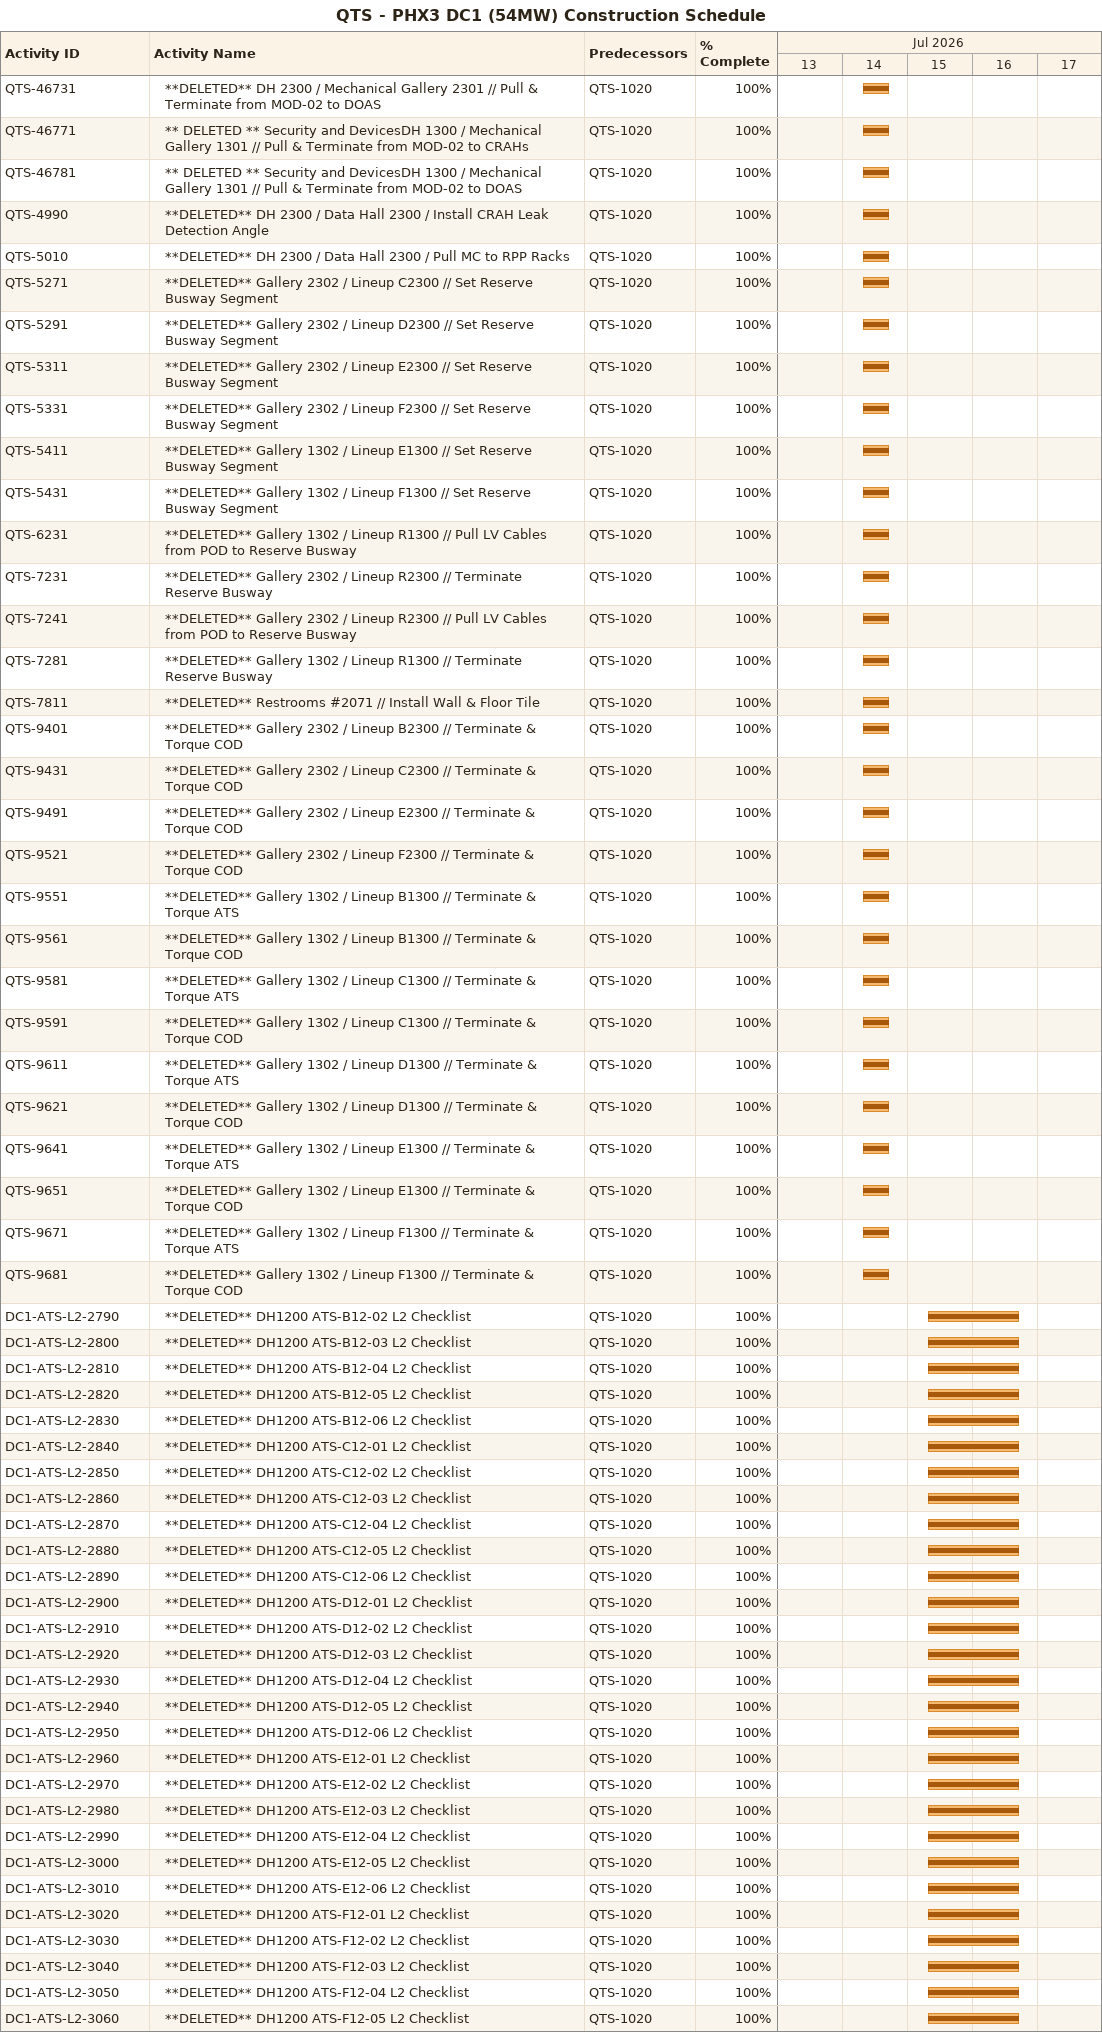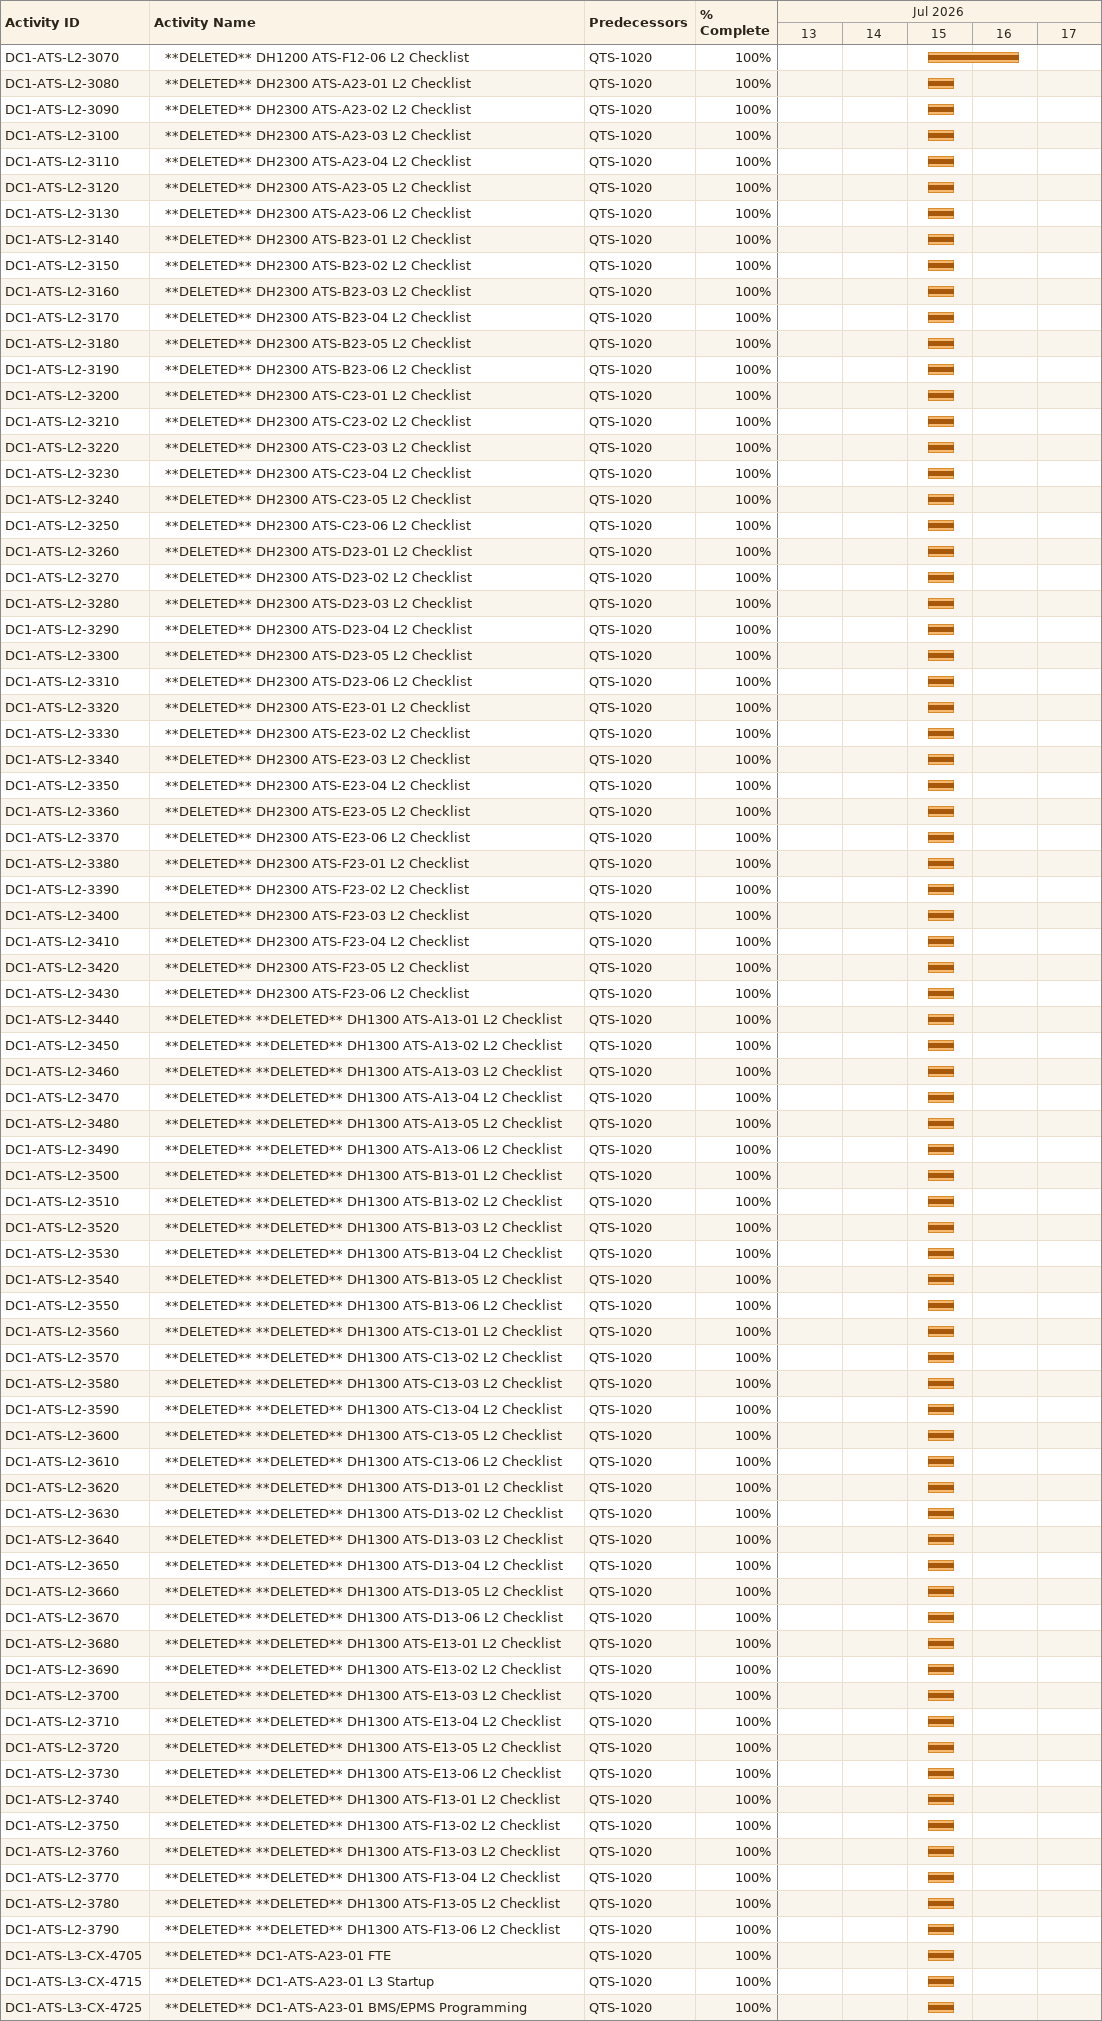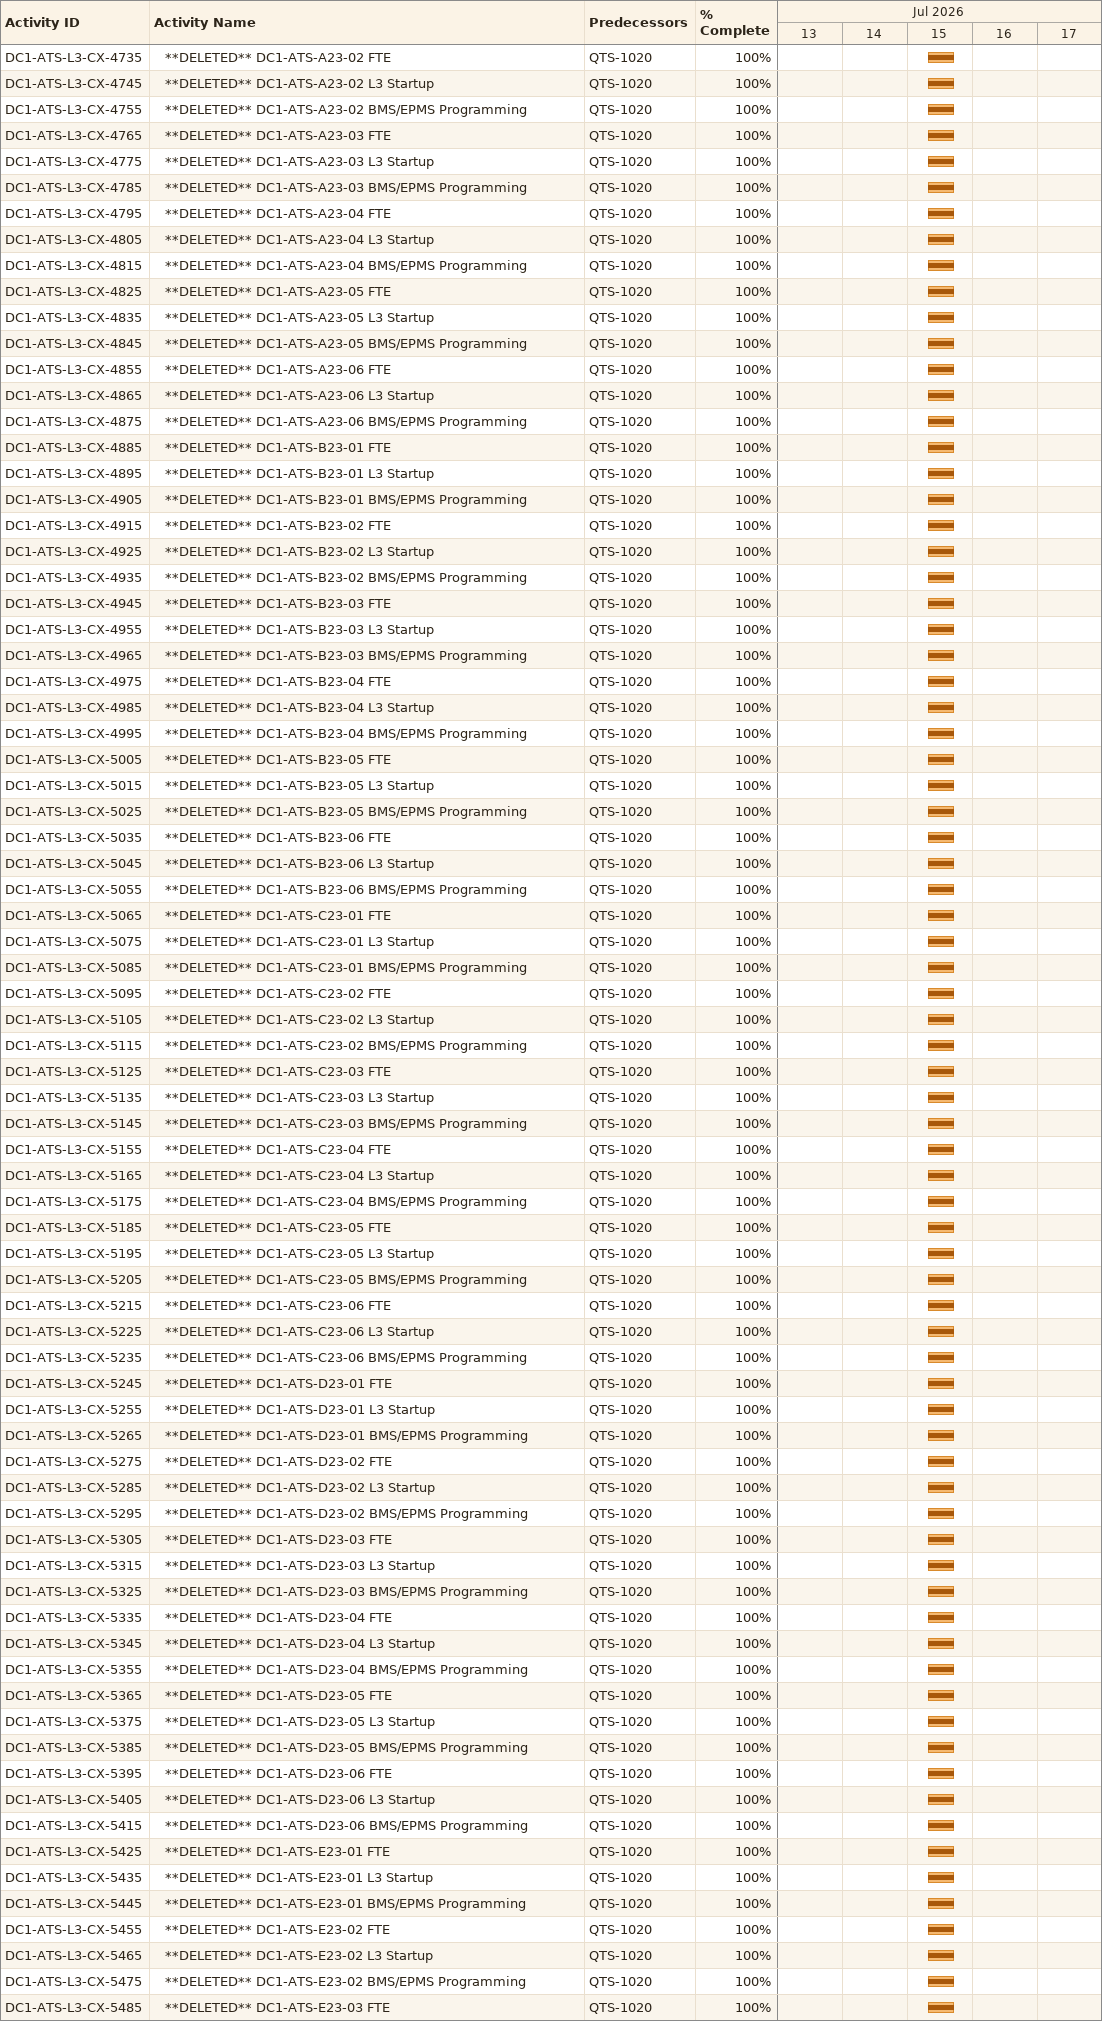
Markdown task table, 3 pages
QTS - PHX3 DC1 (54MW) Construction Schedule

| ID | Level | Task | Start | Finish | Predecessors | % complete |
|---|---|---|---|---|---|---|
| QTS-46731 | 2 | **DELETED** DH 2300 / Mechanical Gallery 2301 // Pull & Terminate from MOD-02 to DOAS | 2026-07-14 | 2026-07-14 | QTS-1020 | 100 |
| QTS-46771 | 2 | ** DELETED ** Security and DevicesDH 1300 / Mechanical Gallery 1301 // Pull & Terminate from MOD-02 to CRAHs | 2026-07-14 | 2026-07-14 | QTS-1020 | 100 |
| QTS-46781 | 2 | ** DELETED ** Security and DevicesDH 1300 / Mechanical Gallery 1301 // Pull & Terminate from MOD-02 to DOAS | 2026-07-14 | 2026-07-14 | QTS-1020 | 100 |
| QTS-4990 | 2 | **DELETED** DH 2300 / Data Hall 2300 / Install CRAH Leak Detection Angle | 2026-07-14 | 2026-07-14 | QTS-1020 | 100 |
| QTS-5010 | 2 | **DELETED** DH 2300 / Data Hall 2300 / Pull MC to RPP Racks | 2026-07-14 | 2026-07-14 | QTS-1020 | 100 |
| QTS-5271 | 2 | **DELETED** Gallery 2302 / Lineup C2300 // Set Reserve Busway Segment | 2026-07-14 | 2026-07-14 | QTS-1020 | 100 |
| QTS-5291 | 2 | **DELETED** Gallery 2302 / Lineup D2300 // Set Reserve Busway Segment | 2026-07-14 | 2026-07-14 | QTS-1020 | 100 |
| QTS-5311 | 2 | **DELETED** Gallery 2302 / Lineup E2300 // Set Reserve Busway Segment | 2026-07-14 | 2026-07-14 | QTS-1020 | 100 |
| QTS-5331 | 2 | **DELETED** Gallery 2302 / Lineup F2300 // Set Reserve Busway Segment | 2026-07-14 | 2026-07-14 | QTS-1020 | 100 |
| QTS-5411 | 2 | **DELETED** Gallery 1302 / Lineup E1300 // Set Reserve Busway Segment | 2026-07-14 | 2026-07-14 | QTS-1020 | 100 |
| QTS-5431 | 2 | **DELETED** Gallery 1302 / Lineup F1300 // Set Reserve Busway Segment | 2026-07-14 | 2026-07-14 | QTS-1020 | 100 |
| QTS-6231 | 2 | **DELETED** Gallery 1302 / Lineup R1300 // Pull LV Cables from POD to Reserve Busway | 2026-07-14 | 2026-07-14 | QTS-1020 | 100 |
| QTS-7231 | 2 | **DELETED** Gallery 2302 / Lineup R2300 // Terminate Reserve Busway | 2026-07-14 | 2026-07-14 | QTS-1020 | 100 |
| QTS-7241 | 2 | **DELETED** Gallery 2302 / Lineup R2300 // Pull LV Cables from POD to Reserve Busway | 2026-07-14 | 2026-07-14 | QTS-1020 | 100 |
| QTS-7281 | 2 | **DELETED** Gallery 1302 / Lineup R1300 // Terminate Reserve Busway | 2026-07-14 | 2026-07-14 | QTS-1020 | 100 |
| QTS-7811 | 2 | **DELETED** Restrooms #2071 // Install Wall & Floor Tile | 2026-07-14 | 2026-07-14 | QTS-1020 | 100 |
| QTS-9401 | 2 | **DELETED** Gallery 2302 / Lineup B2300 // Terminate & Torque COD | 2026-07-14 | 2026-07-14 | QTS-1020 | 100 |
| QTS-9431 | 2 | **DELETED** Gallery 2302 / Lineup C2300 // Terminate & Torque COD | 2026-07-14 | 2026-07-14 | QTS-1020 | 100 |
| QTS-9491 | 2 | **DELETED** Gallery 2302 / Lineup E2300 // Terminate & Torque COD | 2026-07-14 | 2026-07-14 | QTS-1020 | 100 |
| QTS-9521 | 2 | **DELETED** Gallery 2302 / Lineup F2300 // Terminate & Torque COD | 2026-07-14 | 2026-07-14 | QTS-1020 | 100 |
| QTS-9551 | 2 | **DELETED** Gallery 1302 / Lineup B1300 // Terminate & Torque ATS | 2026-07-14 | 2026-07-14 | QTS-1020 | 100 |
| QTS-9561 | 2 | **DELETED** Gallery 1302 / Lineup B1300 // Terminate & Torque COD | 2026-07-14 | 2026-07-14 | QTS-1020 | 100 |
| QTS-9581 | 2 | **DELETED** Gallery 1302 / Lineup C1300 // Terminate & Torque ATS | 2026-07-14 | 2026-07-14 | QTS-1020 | 100 |
| QTS-9591 | 2 | **DELETED** Gallery 1302 / Lineup C1300 // Terminate & Torque COD | 2026-07-14 | 2026-07-14 | QTS-1020 | 100 |
| QTS-9611 | 2 | **DELETED** Gallery 1302 / Lineup D1300 // Terminate & Torque ATS | 2026-07-14 | 2026-07-14 | QTS-1020 | 100 |
| QTS-9621 | 2 | **DELETED** Gallery 1302 / Lineup D1300 // Terminate & Torque COD | 2026-07-14 | 2026-07-14 | QTS-1020 | 100 |
| QTS-9641 | 2 | **DELETED** Gallery 1302 / Lineup E1300 // Terminate & Torque ATS | 2026-07-14 | 2026-07-14 | QTS-1020 | 100 |
| QTS-9651 | 2 | **DELETED** Gallery 1302 / Lineup E1300 // Terminate & Torque COD | 2026-07-14 | 2026-07-14 | QTS-1020 | 100 |
| QTS-9671 | 2 | **DELETED** Gallery 1302 / Lineup F1300 // Terminate & Torque ATS | 2026-07-14 | 2026-07-14 | QTS-1020 | 100 |
| QTS-9681 | 2 | **DELETED** Gallery 1302 / Lineup F1300 // Terminate & Torque COD | 2026-07-14 | 2026-07-14 | QTS-1020 | 100 |
| DC1-ATS-L2-2790 | 2 | **DELETED** DH1200 ATS-B12-02 L2 Checklist | 2026-07-15 | 2026-07-16 | QTS-1020 | 100 |
| DC1-ATS-L2-2800 | 2 | **DELETED** DH1200 ATS-B12-03 L2 Checklist | 2026-07-15 | 2026-07-16 | QTS-1020 | 100 |
| DC1-ATS-L2-2810 | 2 | **DELETED** DH1200 ATS-B12-04 L2 Checklist | 2026-07-15 | 2026-07-16 | QTS-1020 | 100 |
| DC1-ATS-L2-2820 | 2 | **DELETED** DH1200 ATS-B12-05 L2 Checklist | 2026-07-15 | 2026-07-16 | QTS-1020 | 100 |
| DC1-ATS-L2-2830 | 2 | **DELETED** DH1200 ATS-B12-06 L2 Checklist | 2026-07-15 | 2026-07-16 | QTS-1020 | 100 |
| DC1-ATS-L2-2840 | 2 | **DELETED** DH1200 ATS-C12-01 L2 Checklist | 2026-07-15 | 2026-07-16 | QTS-1020 | 100 |
| DC1-ATS-L2-2850 | 2 | **DELETED** DH1200 ATS-C12-02 L2 Checklist | 2026-07-15 | 2026-07-16 | QTS-1020 | 100 |
| DC1-ATS-L2-2860 | 2 | **DELETED** DH1200 ATS-C12-03 L2 Checklist | 2026-07-15 | 2026-07-16 | QTS-1020 | 100 |
| DC1-ATS-L2-2870 | 2 | **DELETED** DH1200 ATS-C12-04 L2 Checklist | 2026-07-15 | 2026-07-16 | QTS-1020 | 100 |
| DC1-ATS-L2-2880 | 2 | **DELETED** DH1200 ATS-C12-05 L2 Checklist | 2026-07-15 | 2026-07-16 | QTS-1020 | 100 |
| DC1-ATS-L2-2890 | 2 | **DELETED** DH1200 ATS-C12-06 L2 Checklist | 2026-07-15 | 2026-07-16 | QTS-1020 | 100 |
| DC1-ATS-L2-2900 | 2 | **DELETED** DH1200 ATS-D12-01 L2 Checklist | 2026-07-15 | 2026-07-16 | QTS-1020 | 100 |
| DC1-ATS-L2-2910 | 2 | **DELETED** DH1200 ATS-D12-02 L2 Checklist | 2026-07-15 | 2026-07-16 | QTS-1020 | 100 |
| DC1-ATS-L2-2920 | 2 | **DELETED** DH1200 ATS-D12-03 L2 Checklist | 2026-07-15 | 2026-07-16 | QTS-1020 | 100 |
| DC1-ATS-L2-2930 | 2 | **DELETED** DH1200 ATS-D12-04 L2 Checklist | 2026-07-15 | 2026-07-16 | QTS-1020 | 100 |
| DC1-ATS-L2-2940 | 2 | **DELETED** DH1200 ATS-D12-05 L2 Checklist | 2026-07-15 | 2026-07-16 | QTS-1020 | 100 |
| DC1-ATS-L2-2950 | 2 | **DELETED** DH1200 ATS-D12-06 L2 Checklist | 2026-07-15 | 2026-07-16 | QTS-1020 | 100 |
| DC1-ATS-L2-2960 | 2 | **DELETED** DH1200 ATS-E12-01 L2 Checklist | 2026-07-15 | 2026-07-16 | QTS-1020 | 100 |
| DC1-ATS-L2-2970 | 2 | **DELETED** DH1200 ATS-E12-02 L2 Checklist | 2026-07-15 | 2026-07-16 | QTS-1020 | 100 |
| DC1-ATS-L2-2980 | 2 | **DELETED** DH1200 ATS-E12-03 L2 Checklist | 2026-07-15 | 2026-07-16 | QTS-1020 | 100 |
| DC1-ATS-L2-2990 | 2 | **DELETED** DH1200 ATS-E12-04 L2 Checklist | 2026-07-15 | 2026-07-16 | QTS-1020 | 100 |
| DC1-ATS-L2-3000 | 2 | **DELETED** DH1200 ATS-E12-05 L2 Checklist | 2026-07-15 | 2026-07-16 | QTS-1020 | 100 |
| DC1-ATS-L2-3010 | 2 | **DELETED** DH1200 ATS-E12-06 L2 Checklist | 2026-07-15 | 2026-07-16 | QTS-1020 | 100 |
| DC1-ATS-L2-3020 | 2 | **DELETED** DH1200 ATS-F12-01 L2 Checklist | 2026-07-15 | 2026-07-16 | QTS-1020 | 100 |
| DC1-ATS-L2-3030 | 2 | **DELETED** DH1200 ATS-F12-02 L2 Checklist | 2026-07-15 | 2026-07-16 | QTS-1020 | 100 |
| DC1-ATS-L2-3040 | 2 | **DELETED** DH1200 ATS-F12-03 L2 Checklist | 2026-07-15 | 2026-07-16 | QTS-1020 | 100 |
| DC1-ATS-L2-3050 | 2 | **DELETED** DH1200 ATS-F12-04 L2 Checklist | 2026-07-15 | 2026-07-16 | QTS-1020 | 100 |
| DC1-ATS-L2-3060 | 2 | **DELETED** DH1200 ATS-F12-05 L2 Checklist | 2026-07-15 | 2026-07-16 | QTS-1020 | 100 |
| DC1-ATS-L2-3070 | 2 | **DELETED** DH1200 ATS-F12-06 L2 Checklist | 2026-07-15 | 2026-07-16 | QTS-1020 | 100 |
| DC1-ATS-L2-3080 | 2 | **DELETED** DH2300 ATS-A23-01 L2 Checklist | 2026-07-15 | 2026-07-15 | QTS-1020 | 100 |
| DC1-ATS-L2-3090 | 2 | **DELETED** DH2300 ATS-A23-02 L2 Checklist | 2026-07-15 | 2026-07-15 | QTS-1020 | 100 |
| DC1-ATS-L2-3100 | 2 | **DELETED** DH2300 ATS-A23-03 L2 Checklist | 2026-07-15 | 2026-07-15 | QTS-1020 | 100 |
| DC1-ATS-L2-3110 | 2 | **DELETED** DH2300 ATS-A23-04 L2 Checklist | 2026-07-15 | 2026-07-15 | QTS-1020 | 100 |
| DC1-ATS-L2-3120 | 2 | **DELETED** DH2300 ATS-A23-05 L2 Checklist | 2026-07-15 | 2026-07-15 | QTS-1020 | 100 |
| DC1-ATS-L2-3130 | 2 | **DELETED** DH2300 ATS-A23-06 L2 Checklist | 2026-07-15 | 2026-07-15 | QTS-1020 | 100 |
| DC1-ATS-L2-3140 | 2 | **DELETED** DH2300 ATS-B23-01 L2 Checklist | 2026-07-15 | 2026-07-15 | QTS-1020 | 100 |
| DC1-ATS-L2-3150 | 2 | **DELETED** DH2300 ATS-B23-02 L2 Checklist | 2026-07-15 | 2026-07-15 | QTS-1020 | 100 |
| DC1-ATS-L2-3160 | 2 | **DELETED** DH2300 ATS-B23-03 L2 Checklist | 2026-07-15 | 2026-07-15 | QTS-1020 | 100 |
| DC1-ATS-L2-3170 | 2 | **DELETED** DH2300 ATS-B23-04 L2 Checklist | 2026-07-15 | 2026-07-15 | QTS-1020 | 100 |
| DC1-ATS-L2-3180 | 2 | **DELETED** DH2300 ATS-B23-05 L2 Checklist | 2026-07-15 | 2026-07-15 | QTS-1020 | 100 |
| DC1-ATS-L2-3190 | 2 | **DELETED** DH2300 ATS-B23-06 L2 Checklist | 2026-07-15 | 2026-07-15 | QTS-1020 | 100 |
| DC1-ATS-L2-3200 | 2 | **DELETED** DH2300 ATS-C23-01 L2 Checklist | 2026-07-15 | 2026-07-15 | QTS-1020 | 100 |
| DC1-ATS-L2-3210 | 2 | **DELETED** DH2300 ATS-C23-02 L2 Checklist | 2026-07-15 | 2026-07-15 | QTS-1020 | 100 |
| DC1-ATS-L2-3220 | 2 | **DELETED** DH2300 ATS-C23-03 L2 Checklist | 2026-07-15 | 2026-07-15 | QTS-1020 | 100 |
| DC1-ATS-L2-3230 | 2 | **DELETED** DH2300 ATS-C23-04 L2 Checklist | 2026-07-15 | 2026-07-15 | QTS-1020 | 100 |
| DC1-ATS-L2-3240 | 2 | **DELETED** DH2300 ATS-C23-05 L2 Checklist | 2026-07-15 | 2026-07-15 | QTS-1020 | 100 |
| DC1-ATS-L2-3250 | 2 | **DELETED** DH2300 ATS-C23-06 L2 Checklist | 2026-07-15 | 2026-07-15 | QTS-1020 | 100 |
| DC1-ATS-L2-3260 | 2 | **DELETED** DH2300 ATS-D23-01 L2 Checklist | 2026-07-15 | 2026-07-15 | QTS-1020 | 100 |
| DC1-ATS-L2-3270 | 2 | **DELETED** DH2300 ATS-D23-02 L2 Checklist | 2026-07-15 | 2026-07-15 | QTS-1020 | 100 |
| DC1-ATS-L2-3280 | 2 | **DELETED** DH2300 ATS-D23-03 L2 Checklist | 2026-07-15 | 2026-07-15 | QTS-1020 | 100 |
| DC1-ATS-L2-3290 | 2 | **DELETED** DH2300 ATS-D23-04 L2 Checklist | 2026-07-15 | 2026-07-15 | QTS-1020 | 100 |
| DC1-ATS-L2-3300 | 2 | **DELETED** DH2300 ATS-D23-05 L2 Checklist | 2026-07-15 | 2026-07-15 | QTS-1020 | 100 |
| DC1-ATS-L2-3310 | 2 | **DELETED** DH2300 ATS-D23-06 L2 Checklist | 2026-07-15 | 2026-07-15 | QTS-1020 | 100 |
| DC1-ATS-L2-3320 | 2 | **DELETED** DH2300 ATS-E23-01 L2 Checklist | 2026-07-15 | 2026-07-15 | QTS-1020 | 100 |
| DC1-ATS-L2-3330 | 2 | **DELETED** DH2300 ATS-E23-02 L2 Checklist | 2026-07-15 | 2026-07-15 | QTS-1020 | 100 |
| DC1-ATS-L2-3340 | 2 | **DELETED** DH2300 ATS-E23-03 L2 Checklist | 2026-07-15 | 2026-07-15 | QTS-1020 | 100 |
| DC1-ATS-L2-3350 | 2 | **DELETED** DH2300 ATS-E23-04 L2 Checklist | 2026-07-15 | 2026-07-15 | QTS-1020 | 100 |
| DC1-ATS-L2-3360 | 2 | **DELETED** DH2300 ATS-E23-05 L2 Checklist | 2026-07-15 | 2026-07-15 | QTS-1020 | 100 |
| DC1-ATS-L2-3370 | 2 | **DELETED** DH2300 ATS-E23-06 L2 Checklist | 2026-07-15 | 2026-07-15 | QTS-1020 | 100 |
| DC1-ATS-L2-3380 | 2 | **DELETED** DH2300 ATS-F23-01 L2 Checklist | 2026-07-15 | 2026-07-15 | QTS-1020 | 100 |
| DC1-ATS-L2-3390 | 2 | **DELETED** DH2300 ATS-F23-02 L2 Checklist | 2026-07-15 | 2026-07-15 | QTS-1020 | 100 |
| DC1-ATS-L2-3400 | 2 | **DELETED** DH2300 ATS-F23-03 L2 Checklist | 2026-07-15 | 2026-07-15 | QTS-1020 | 100 |
| DC1-ATS-L2-3410 | 2 | **DELETED** DH2300 ATS-F23-04 L2 Checklist | 2026-07-15 | 2026-07-15 | QTS-1020 | 100 |
| DC1-ATS-L2-3420 | 2 | **DELETED** DH2300 ATS-F23-05 L2 Checklist | 2026-07-15 | 2026-07-15 | QTS-1020 | 100 |
| DC1-ATS-L2-3430 | 2 | **DELETED** DH2300 ATS-F23-06 L2 Checklist | 2026-07-15 | 2026-07-15 | QTS-1020 | 100 |
| DC1-ATS-L2-3440 | 2 | **DELETED** **DELETED** DH1300 ATS-A13-01 L2 Checklist | 2026-07-15 | 2026-07-15 | QTS-1020 | 100 |
| DC1-ATS-L2-3450 | 2 | **DELETED** **DELETED** DH1300 ATS-A13-02 L2 Checklist | 2026-07-15 | 2026-07-15 | QTS-1020 | 100 |
| DC1-ATS-L2-3460 | 2 | **DELETED** **DELETED** DH1300 ATS-A13-03 L2 Checklist | 2026-07-15 | 2026-07-15 | QTS-1020 | 100 |
| DC1-ATS-L2-3470 | 2 | **DELETED** **DELETED** DH1300 ATS-A13-04 L2 Checklist | 2026-07-15 | 2026-07-15 | QTS-1020 | 100 |
| DC1-ATS-L2-3480 | 2 | **DELETED** **DELETED** DH1300 ATS-A13-05 L2 Checklist | 2026-07-15 | 2026-07-15 | QTS-1020 | 100 |
| DC1-ATS-L2-3490 | 2 | **DELETED** **DELETED** DH1300 ATS-A13-06 L2 Checklist | 2026-07-15 | 2026-07-15 | QTS-1020 | 100 |
| DC1-ATS-L2-3500 | 2 | **DELETED** **DELETED** DH1300 ATS-B13-01 L2 Checklist | 2026-07-15 | 2026-07-15 | QTS-1020 | 100 |
| DC1-ATS-L2-3510 | 2 | **DELETED** **DELETED** DH1300 ATS-B13-02 L2 Checklist | 2026-07-15 | 2026-07-15 | QTS-1020 | 100 |
| DC1-ATS-L2-3520 | 2 | **DELETED** **DELETED** DH1300 ATS-B13-03 L2 Checklist | 2026-07-15 | 2026-07-15 | QTS-1020 | 100 |
| DC1-ATS-L2-3530 | 2 | **DELETED** **DELETED** DH1300 ATS-B13-04 L2 Checklist | 2026-07-15 | 2026-07-15 | QTS-1020 | 100 |
| DC1-ATS-L2-3540 | 2 | **DELETED** **DELETED** DH1300 ATS-B13-05 L2 Checklist | 2026-07-15 | 2026-07-15 | QTS-1020 | 100 |
| DC1-ATS-L2-3550 | 2 | **DELETED** **DELETED** DH1300 ATS-B13-06 L2 Checklist | 2026-07-15 | 2026-07-15 | QTS-1020 | 100 |
| DC1-ATS-L2-3560 | 2 | **DELETED** **DELETED** DH1300 ATS-C13-01 L2 Checklist | 2026-07-15 | 2026-07-15 | QTS-1020 | 100 |
| DC1-ATS-L2-3570 | 2 | **DELETED** **DELETED** DH1300 ATS-C13-02 L2 Checklist | 2026-07-15 | 2026-07-15 | QTS-1020 | 100 |
| DC1-ATS-L2-3580 | 2 | **DELETED** **DELETED** DH1300 ATS-C13-03 L2 Checklist | 2026-07-15 | 2026-07-15 | QTS-1020 | 100 |
| DC1-ATS-L2-3590 | 2 | **DELETED** **DELETED** DH1300 ATS-C13-04 L2 Checklist | 2026-07-15 | 2026-07-15 | QTS-1020 | 100 |
| DC1-ATS-L2-3600 | 2 | **DELETED** **DELETED** DH1300 ATS-C13-05 L2 Checklist | 2026-07-15 | 2026-07-15 | QTS-1020 | 100 |
| DC1-ATS-L2-3610 | 2 | **DELETED** **DELETED** DH1300 ATS-C13-06 L2 Checklist | 2026-07-15 | 2026-07-15 | QTS-1020 | 100 |
| DC1-ATS-L2-3620 | 2 | **DELETED** **DELETED** DH1300 ATS-D13-01 L2 Checklist | 2026-07-15 | 2026-07-15 | QTS-1020 | 100 |
| DC1-ATS-L2-3630 | 2 | **DELETED** **DELETED** DH1300 ATS-D13-02 L2 Checklist | 2026-07-15 | 2026-07-15 | QTS-1020 | 100 |
| DC1-ATS-L2-3640 | 2 | **DELETED** **DELETED** DH1300 ATS-D13-03 L2 Checklist | 2026-07-15 | 2026-07-15 | QTS-1020 | 100 |
| DC1-ATS-L2-3650 | 2 | **DELETED** **DELETED** DH1300 ATS-D13-04 L2 Checklist | 2026-07-15 | 2026-07-15 | QTS-1020 | 100 |
| DC1-ATS-L2-3660 | 2 | **DELETED** **DELETED** DH1300 ATS-D13-05 L2 Checklist | 2026-07-15 | 2026-07-15 | QTS-1020 | 100 |
| DC1-ATS-L2-3670 | 2 | **DELETED** **DELETED** DH1300 ATS-D13-06 L2 Checklist | 2026-07-15 | 2026-07-15 | QTS-1020 | 100 |
| DC1-ATS-L2-3680 | 2 | **DELETED** **DELETED** DH1300 ATS-E13-01 L2 Checklist | 2026-07-15 | 2026-07-15 | QTS-1020 | 100 |
| DC1-ATS-L2-3690 | 2 | **DELETED** **DELETED** DH1300 ATS-E13-02 L2 Checklist | 2026-07-15 | 2026-07-15 | QTS-1020 | 100 |
| DC1-ATS-L2-3700 | 2 | **DELETED** **DELETED** DH1300 ATS-E13-03 L2 Checklist | 2026-07-15 | 2026-07-15 | QTS-1020 | 100 |
| DC1-ATS-L2-3710 | 2 | **DELETED** **DELETED** DH1300 ATS-E13-04 L2 Checklist | 2026-07-15 | 2026-07-15 | QTS-1020 | 100 |
| DC1-ATS-L2-3720 | 2 | **DELETED** **DELETED** DH1300 ATS-E13-05 L2 Checklist | 2026-07-15 | 2026-07-15 | QTS-1020 | 100 |
| DC1-ATS-L2-3730 | 2 | **DELETED** **DELETED** DH1300 ATS-E13-06 L2 Checklist | 2026-07-15 | 2026-07-15 | QTS-1020 | 100 |
| DC1-ATS-L2-3740 | 2 | **DELETED** **DELETED** DH1300 ATS-F13-01 L2 Checklist | 2026-07-15 | 2026-07-15 | QTS-1020 | 100 |
| DC1-ATS-L2-3750 | 2 | **DELETED** **DELETED** DH1300 ATS-F13-02 L2 Checklist | 2026-07-15 | 2026-07-15 | QTS-1020 | 100 |
| DC1-ATS-L2-3760 | 2 | **DELETED** **DELETED** DH1300 ATS-F13-03 L2 Checklist | 2026-07-15 | 2026-07-15 | QTS-1020 | 100 |
| DC1-ATS-L2-3770 | 2 | **DELETED** **DELETED** DH1300 ATS-F13-04 L2 Checklist | 2026-07-15 | 2026-07-15 | QTS-1020 | 100 |
| DC1-ATS-L2-3780 | 2 | **DELETED** **DELETED** DH1300 ATS-F13-05 L2 Checklist | 2026-07-15 | 2026-07-15 | QTS-1020 | 100 |
| DC1-ATS-L2-3790 | 2 | **DELETED** **DELETED** DH1300 ATS-F13-06 L2 Checklist | 2026-07-15 | 2026-07-15 | QTS-1020 | 100 |
| DC1-ATS-L3-CX-4705 | 2 | **DELETED** DC1-ATS-A23-01 FTE | 2026-07-15 | 2026-07-15 | QTS-1020 | 100 |
| DC1-ATS-L3-CX-4715 | 2 | **DELETED** DC1-ATS-A23-01 L3 Startup | 2026-07-15 | 2026-07-15 | QTS-1020 | 100 |
| DC1-ATS-L3-CX-4725 | 2 | **DELETED** DC1-ATS-A23-01 BMS/EPMS Programming | 2026-07-15 | 2026-07-15 | QTS-1020 | 100 |
| DC1-ATS-L3-CX-4735 | 2 | **DELETED** DC1-ATS-A23-02 FTE | 2026-07-15 | 2026-07-15 | QTS-1020 | 100 |
| DC1-ATS-L3-CX-4745 | 2 | **DELETED** DC1-ATS-A23-02 L3 Startup | 2026-07-15 | 2026-07-15 | QTS-1020 | 100 |
| DC1-ATS-L3-CX-4755 | 2 | **DELETED** DC1-ATS-A23-02 BMS/EPMS Programming | 2026-07-15 | 2026-07-15 | QTS-1020 | 100 |
| DC1-ATS-L3-CX-4765 | 2 | **DELETED** DC1-ATS-A23-03 FTE | 2026-07-15 | 2026-07-15 | QTS-1020 | 100 |
| DC1-ATS-L3-CX-4775 | 2 | **DELETED** DC1-ATS-A23-03 L3 Startup | 2026-07-15 | 2026-07-15 | QTS-1020 | 100 |
| DC1-ATS-L3-CX-4785 | 2 | **DELETED** DC1-ATS-A23-03 BMS/EPMS Programming | 2026-07-15 | 2026-07-15 | QTS-1020 | 100 |
| DC1-ATS-L3-CX-4795 | 2 | **DELETED** DC1-ATS-A23-04 FTE | 2026-07-15 | 2026-07-15 | QTS-1020 | 100 |
| DC1-ATS-L3-CX-4805 | 2 | **DELETED** DC1-ATS-A23-04 L3 Startup | 2026-07-15 | 2026-07-15 | QTS-1020 | 100 |
| DC1-ATS-L3-CX-4815 | 2 | **DELETED** DC1-ATS-A23-04 BMS/EPMS Programming | 2026-07-15 | 2026-07-15 | QTS-1020 | 100 |
| DC1-ATS-L3-CX-4825 | 2 | **DELETED** DC1-ATS-A23-05 FTE | 2026-07-15 | 2026-07-15 | QTS-1020 | 100 |
| DC1-ATS-L3-CX-4835 | 2 | **DELETED** DC1-ATS-A23-05 L3 Startup | 2026-07-15 | 2026-07-15 | QTS-1020 | 100 |
| DC1-ATS-L3-CX-4845 | 2 | **DELETED** DC1-ATS-A23-05 BMS/EPMS Programming | 2026-07-15 | 2026-07-15 | QTS-1020 | 100 |
| DC1-ATS-L3-CX-4855 | 2 | **DELETED** DC1-ATS-A23-06 FTE | 2026-07-15 | 2026-07-15 | QTS-1020 | 100 |
| DC1-ATS-L3-CX-4865 | 2 | **DELETED** DC1-ATS-A23-06 L3 Startup | 2026-07-15 | 2026-07-15 | QTS-1020 | 100 |
| DC1-ATS-L3-CX-4875 | 2 | **DELETED** DC1-ATS-A23-06 BMS/EPMS Programming | 2026-07-15 | 2026-07-15 | QTS-1020 | 100 |
| DC1-ATS-L3-CX-4885 | 2 | **DELETED** DC1-ATS-B23-01 FTE | 2026-07-15 | 2026-07-15 | QTS-1020 | 100 |
| DC1-ATS-L3-CX-4895 | 2 | **DELETED** DC1-ATS-B23-01 L3 Startup | 2026-07-15 | 2026-07-15 | QTS-1020 | 100 |
| DC1-ATS-L3-CX-4905 | 2 | **DELETED** DC1-ATS-B23-01 BMS/EPMS Programming | 2026-07-15 | 2026-07-15 | QTS-1020 | 100 |
| DC1-ATS-L3-CX-4915 | 2 | **DELETED** DC1-ATS-B23-02 FTE | 2026-07-15 | 2026-07-15 | QTS-1020 | 100 |
| DC1-ATS-L3-CX-4925 | 2 | **DELETED** DC1-ATS-B23-02 L3 Startup | 2026-07-15 | 2026-07-15 | QTS-1020 | 100 |
| DC1-ATS-L3-CX-4935 | 2 | **DELETED** DC1-ATS-B23-02 BMS/EPMS Programming | 2026-07-15 | 2026-07-15 | QTS-1020 | 100 |
| DC1-ATS-L3-CX-4945 | 2 | **DELETED** DC1-ATS-B23-03 FTE | 2026-07-15 | 2026-07-15 | QTS-1020 | 100 |
| DC1-ATS-L3-CX-4955 | 2 | **DELETED** DC1-ATS-B23-03 L3 Startup | 2026-07-15 | 2026-07-15 | QTS-1020 | 100 |
| DC1-ATS-L3-CX-4965 | 2 | **DELETED** DC1-ATS-B23-03 BMS/EPMS Programming | 2026-07-15 | 2026-07-15 | QTS-1020 | 100 |
| DC1-ATS-L3-CX-4975 | 2 | **DELETED** DC1-ATS-B23-04 FTE | 2026-07-15 | 2026-07-15 | QTS-1020 | 100 |
| DC1-ATS-L3-CX-4985 | 2 | **DELETED** DC1-ATS-B23-04 L3 Startup | 2026-07-15 | 2026-07-15 | QTS-1020 | 100 |
| DC1-ATS-L3-CX-4995 | 2 | **DELETED** DC1-ATS-B23-04 BMS/EPMS Programming | 2026-07-15 | 2026-07-15 | QTS-1020 | 100 |
| DC1-ATS-L3-CX-5005 | 2 | **DELETED** DC1-ATS-B23-05 FTE | 2026-07-15 | 2026-07-15 | QTS-1020 | 100 |
| DC1-ATS-L3-CX-5015 | 2 | **DELETED** DC1-ATS-B23-05 L3 Startup | 2026-07-15 | 2026-07-15 | QTS-1020 | 100 |
| DC1-ATS-L3-CX-5025 | 2 | **DELETED** DC1-ATS-B23-05 BMS/EPMS Programming | 2026-07-15 | 2026-07-15 | QTS-1020 | 100 |
| DC1-ATS-L3-CX-5035 | 2 | **DELETED** DC1-ATS-B23-06 FTE | 2026-07-15 | 2026-07-15 | QTS-1020 | 100 |
| DC1-ATS-L3-CX-5045 | 2 | **DELETED** DC1-ATS-B23-06 L3 Startup | 2026-07-15 | 2026-07-15 | QTS-1020 | 100 |
| DC1-ATS-L3-CX-5055 | 2 | **DELETED** DC1-ATS-B23-06 BMS/EPMS Programming | 2026-07-15 | 2026-07-15 | QTS-1020 | 100 |
| DC1-ATS-L3-CX-5065 | 2 | **DELETED** DC1-ATS-C23-01 FTE | 2026-07-15 | 2026-07-15 | QTS-1020 | 100 |
| DC1-ATS-L3-CX-5075 | 2 | **DELETED** DC1-ATS-C23-01 L3 Startup | 2026-07-15 | 2026-07-15 | QTS-1020 | 100 |
| DC1-ATS-L3-CX-5085 | 2 | **DELETED** DC1-ATS-C23-01 BMS/EPMS Programming | 2026-07-15 | 2026-07-15 | QTS-1020 | 100 |
| DC1-ATS-L3-CX-5095 | 2 | **DELETED** DC1-ATS-C23-02 FTE | 2026-07-15 | 2026-07-15 | QTS-1020 | 100 |
| DC1-ATS-L3-CX-5105 | 2 | **DELETED** DC1-ATS-C23-02 L3 Startup | 2026-07-15 | 2026-07-15 | QTS-1020 | 100 |
| DC1-ATS-L3-CX-5115 | 2 | **DELETED** DC1-ATS-C23-02 BMS/EPMS Programming | 2026-07-15 | 2026-07-15 | QTS-1020 | 100 |
| DC1-ATS-L3-CX-5125 | 2 | **DELETED** DC1-ATS-C23-03 FTE | 2026-07-15 | 2026-07-15 | QTS-1020 | 100 |
| DC1-ATS-L3-CX-5135 | 2 | **DELETED** DC1-ATS-C23-03 L3 Startup | 2026-07-15 | 2026-07-15 | QTS-1020 | 100 |
| DC1-ATS-L3-CX-5145 | 2 | **DELETED** DC1-ATS-C23-03 BMS/EPMS Programming | 2026-07-15 | 2026-07-15 | QTS-1020 | 100 |
| DC1-ATS-L3-CX-5155 | 2 | **DELETED** DC1-ATS-C23-04 FTE | 2026-07-15 | 2026-07-15 | QTS-1020 | 100 |
| DC1-ATS-L3-CX-5165 | 2 | **DELETED** DC1-ATS-C23-04 L3 Startup | 2026-07-15 | 2026-07-15 | QTS-1020 | 100 |
| DC1-ATS-L3-CX-5175 | 2 | **DELETED** DC1-ATS-C23-04 BMS/EPMS Programming | 2026-07-15 | 2026-07-15 | QTS-1020 | 100 |
| DC1-ATS-L3-CX-5185 | 2 | **DELETED** DC1-ATS-C23-05 FTE | 2026-07-15 | 2026-07-15 | QTS-1020 | 100 |
| DC1-ATS-L3-CX-5195 | 2 | **DELETED** DC1-ATS-C23-05 L3 Startup | 2026-07-15 | 2026-07-15 | QTS-1020 | 100 |
| DC1-ATS-L3-CX-5205 | 2 | **DELETED** DC1-ATS-C23-05 BMS/EPMS Programming | 2026-07-15 | 2026-07-15 | QTS-1020 | 100 |
| DC1-ATS-L3-CX-5215 | 2 | **DELETED** DC1-ATS-C23-06 FTE | 2026-07-15 | 2026-07-15 | QTS-1020 | 100 |
| DC1-ATS-L3-CX-5225 | 2 | **DELETED** DC1-ATS-C23-06 L3 Startup | 2026-07-15 | 2026-07-15 | QTS-1020 | 100 |
| DC1-ATS-L3-CX-5235 | 2 | **DELETED** DC1-ATS-C23-06 BMS/EPMS Programming | 2026-07-15 | 2026-07-15 | QTS-1020 | 100 |
| DC1-ATS-L3-CX-5245 | 2 | **DELETED** DC1-ATS-D23-01 FTE | 2026-07-15 | 2026-07-15 | QTS-1020 | 100 |
| DC1-ATS-L3-CX-5255 | 2 | **DELETED** DC1-ATS-D23-01 L3 Startup | 2026-07-15 | 2026-07-15 | QTS-1020 | 100 |
| DC1-ATS-L3-CX-5265 | 2 | **DELETED** DC1-ATS-D23-01 BMS/EPMS Programming | 2026-07-15 | 2026-07-15 | QTS-1020 | 100 |
| DC1-ATS-L3-CX-5275 | 2 | **DELETED** DC1-ATS-D23-02 FTE | 2026-07-15 | 2026-07-15 | QTS-1020 | 100 |
| DC1-ATS-L3-CX-5285 | 2 | **DELETED** DC1-ATS-D23-02 L3 Startup | 2026-07-15 | 2026-07-15 | QTS-1020 | 100 |
| DC1-ATS-L3-CX-5295 | 2 | **DELETED** DC1-ATS-D23-02 BMS/EPMS Programming | 2026-07-15 | 2026-07-15 | QTS-1020 | 100 |
| DC1-ATS-L3-CX-5305 | 2 | **DELETED** DC1-ATS-D23-03 FTE | 2026-07-15 | 2026-07-15 | QTS-1020 | 100 |
| DC1-ATS-L3-CX-5315 | 2 | **DELETED** DC1-ATS-D23-03 L3 Startup | 2026-07-15 | 2026-07-15 | QTS-1020 | 100 |
| DC1-ATS-L3-CX-5325 | 2 | **DELETED** DC1-ATS-D23-03 BMS/EPMS Programming | 2026-07-15 | 2026-07-15 | QTS-1020 | 100 |
| DC1-ATS-L3-CX-5335 | 2 | **DELETED** DC1-ATS-D23-04 FTE | 2026-07-15 | 2026-07-15 | QTS-1020 | 100 |
| DC1-ATS-L3-CX-5345 | 2 | **DELETED** DC1-ATS-D23-04 L3 Startup | 2026-07-15 | 2026-07-15 | QTS-1020 | 100 |
| DC1-ATS-L3-CX-5355 | 2 | **DELETED** DC1-ATS-D23-04 BMS/EPMS Programming | 2026-07-15 | 2026-07-15 | QTS-1020 | 100 |
| DC1-ATS-L3-CX-5365 | 2 | **DELETED** DC1-ATS-D23-05 FTE | 2026-07-15 | 2026-07-15 | QTS-1020 | 100 |
| DC1-ATS-L3-CX-5375 | 2 | **DELETED** DC1-ATS-D23-05 L3 Startup | 2026-07-15 | 2026-07-15 | QTS-1020 | 100 |
| DC1-ATS-L3-CX-5385 | 2 | **DELETED** DC1-ATS-D23-05 BMS/EPMS Programming | 2026-07-15 | 2026-07-15 | QTS-1020 | 100 |
| DC1-ATS-L3-CX-5395 | 2 | **DELETED** DC1-ATS-D23-06 FTE | 2026-07-15 | 2026-07-15 | QTS-1020 | 100 |
| DC1-ATS-L3-CX-5405 | 2 | **DELETED** DC1-ATS-D23-06 L3 Startup | 2026-07-15 | 2026-07-15 | QTS-1020 | 100 |
| DC1-ATS-L3-CX-5415 | 2 | **DELETED** DC1-ATS-D23-06 BMS/EPMS Programming | 2026-07-15 | 2026-07-15 | QTS-1020 | 100 |
| DC1-ATS-L3-CX-5425 | 2 | **DELETED** DC1-ATS-E23-01 FTE | 2026-07-15 | 2026-07-15 | QTS-1020 | 100 |
| DC1-ATS-L3-CX-5435 | 2 | **DELETED** DC1-ATS-E23-01 L3 Startup | 2026-07-15 | 2026-07-15 | QTS-1020 | 100 |
| DC1-ATS-L3-CX-5445 | 2 | **DELETED** DC1-ATS-E23-01 BMS/EPMS Programming | 2026-07-15 | 2026-07-15 | QTS-1020 | 100 |
| DC1-ATS-L3-CX-5455 | 2 | **DELETED** DC1-ATS-E23-02 FTE | 2026-07-15 | 2026-07-15 | QTS-1020 | 100 |
| DC1-ATS-L3-CX-5465 | 2 | **DELETED** DC1-ATS-E23-02 L3 Startup | 2026-07-15 | 2026-07-15 | QTS-1020 | 100 |
| DC1-ATS-L3-CX-5475 | 2 | **DELETED** DC1-ATS-E23-02 BMS/EPMS Programming | 2026-07-15 | 2026-07-15 | QTS-1020 | 100 |
| DC1-ATS-L3-CX-5485 | 2 | **DELETED** DC1-ATS-E23-03 FTE | 2026-07-15 | 2026-07-15 | QTS-1020 | 100 |
